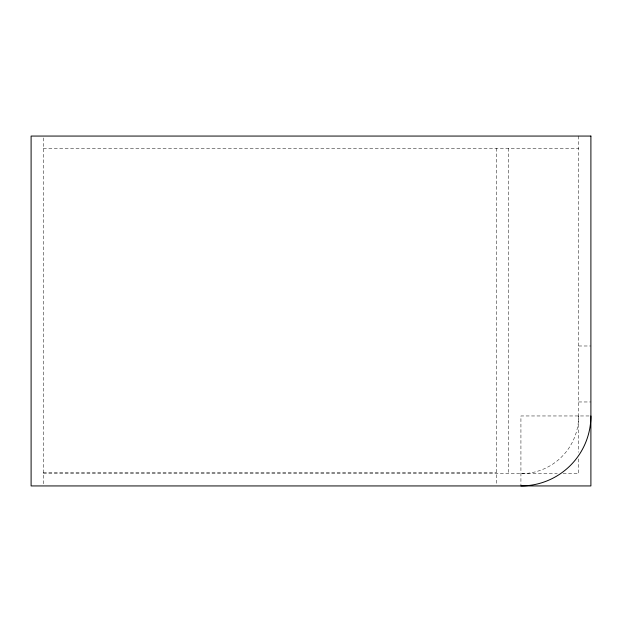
<?xml version="1.0" encoding="UTF-8"?>
<svg xmlns="http://www.w3.org/2000/svg" width="622" height="622" viewBox="0 0 622 622"><rect width="100%" height="100%" fill="white"/><g stroke="black" fill="none" stroke-linecap="round" stroke-linejoin="round"><path stroke-width="0.47" stroke-dasharray="3.11 2.33" d="M43.346 148.308L578.654 148.308M578.654 345.988L590.9 345.988M578.654 401.967L590.9 401.967M589.018 415.962L520.925 415.962L520.925 485.938M43.346 472.292L496.434 472.292M43.346 473.692L557.281 473.692M563.104 473.692L578.654 473.692L578.654 458.15M578.654 136.062L578.654 452.326M508.679 148.308L508.679 473.692M496.434 148.308L496.434 484.997M43.346 137.944L43.346 485.938M578.654 415.962A57.729 57.729 0 0 1 520.925 473.692"/><path stroke-width="0.93" d="M590.9 415.962A69.975 69.975 0 0 1 520.925 485.938M590.9 136.062L31.1 136.062L31.1 485.938L590.9 485.938L590.9 136.062"/></g></svg>
